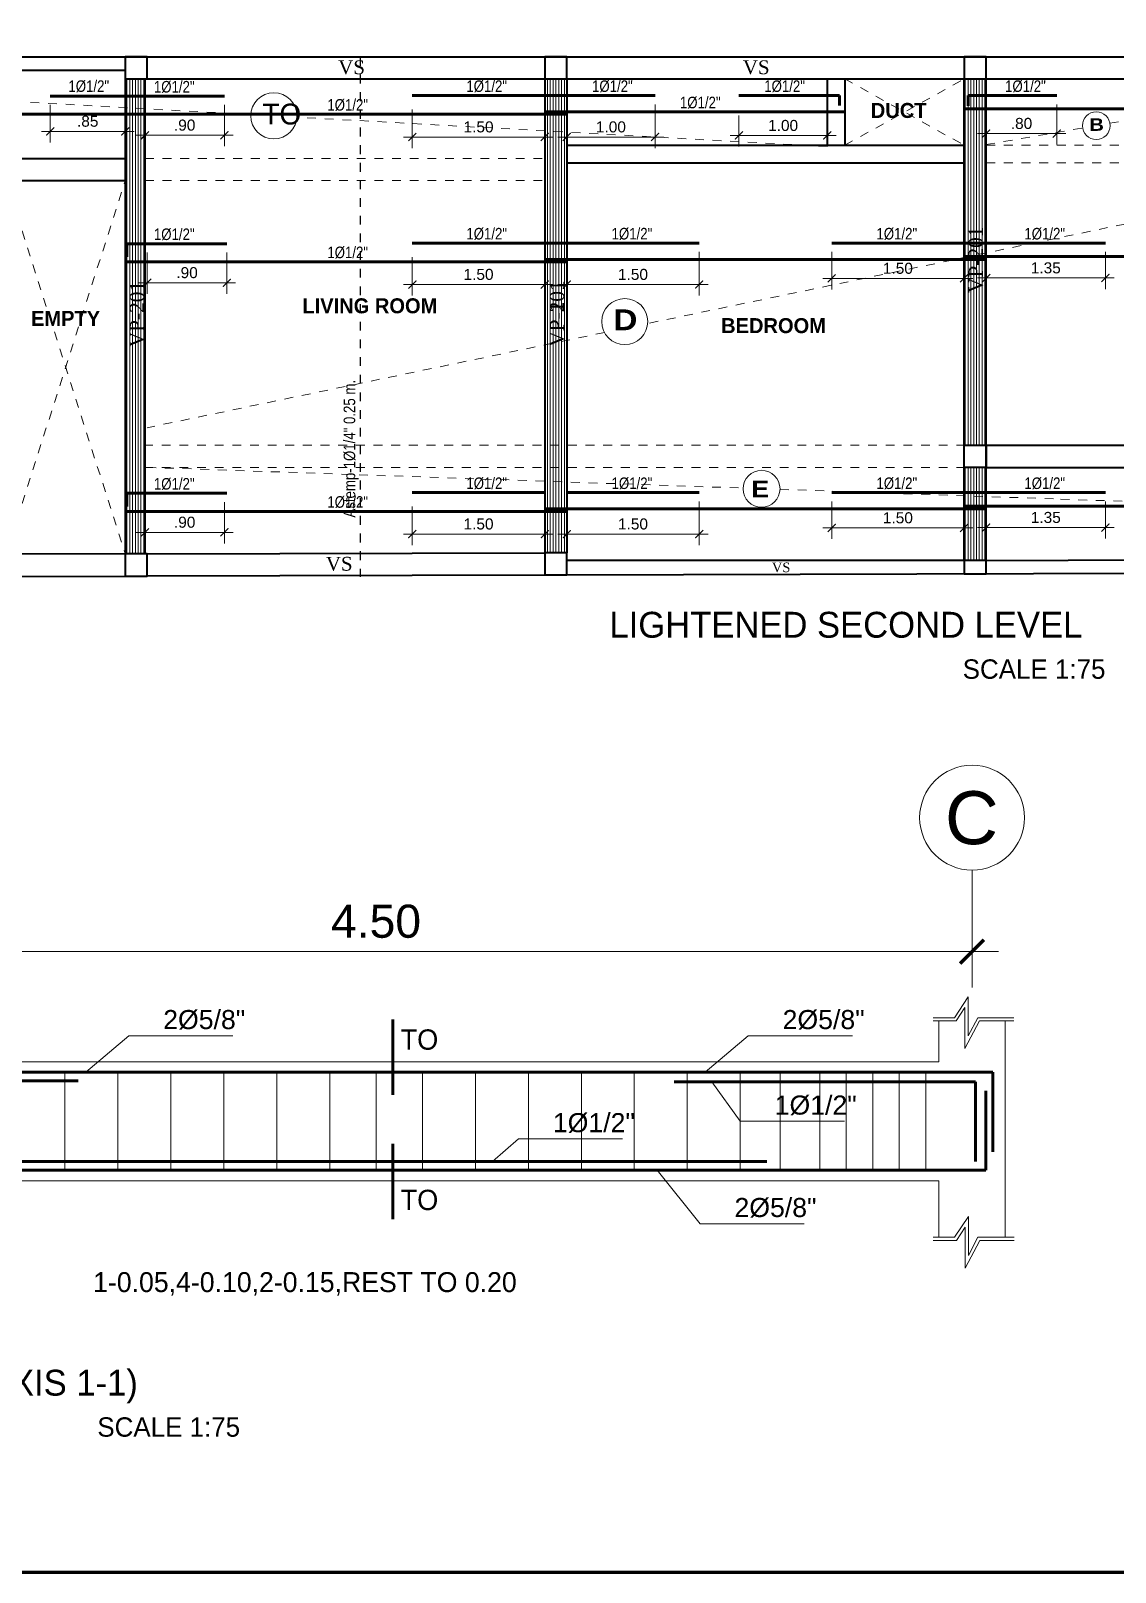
# Model space of a CAD drawing. Header units: millimetres. Extents: x 565 to 912, y 163 to 192.
# Drawn here: x 715.06 to 727.34, y 163.22 to 180.68 of the extents above; entities that cross this region are included whole.
import ezdxf

# ---------------------------------------------------------------- set-up
doc = ezdxf.new("R2010")
doc.units = ezdxf.units.MM
doc.header["$LTSCALE"] = 0.0125
doc.linetypes.add('DASHED2', pattern=[9.525, 6.35, -3.175])
for name, color, linetype, lineweight in [('ACERO', 150, 'Continuous', 60), ('COLUMNAS', 162, 'Continuous', 40), ('COTAS', 9, 'Continuous', 9), ('cotas_v', 130, 'Continuous', 20), ('lineas claras', 4, 'Continuous', 20), ('MARKO', 186, 'Continuous', 80), ('MURO ALTO', 40, 'Continuous', 70), ('proy', 254, 'Continuous', 0), ('PROYECCCIONES', 9, 'DASHED2', 9), ('PROYECCIONES', 7, 'DASHED2', 30), ('TEXTO', 6, 'Continuous', 15), ('VIGAS', 121, 'Continuous', 40)]:
    doc.layers.add(name, color=color, linetype=linetype, lineweight=lineweight)
doc.layers.add('DETALLES', color=1, linetype='Continuous')
doc.styles.add('ARIAL', font='arial.ttf')
doc.styles.add('NOMBRE-2', font='arial.ttf')
doc.styles.add('op', font='romab___.ttf')
doc.styles.add('TEXTO', font='stylu.ttf')
doc.dimstyles.new('PLANTA', dxfattribs={"dimtxt": 0.125, "dimasz": 0.09, "dimexe": 0.125, "dimexo": 0.1, "dimgap": 0.05, "dimtad": 1, "dimzin": 4, "dimdsep": 46, "dimtxsty": 'NOMBRE-2', "dimblk1": 'ARCHTICK', "dimblk2": 'ARCHTICK', "dimsah": 1, "dimcen": 0, "dimdle": 0.1, "dimclrd": 1, "dimclre": 1, "dimclrt": 256, "dimadec": 0, "dimazin": 0, "dimtfac": 1, "dimtmove": 1, "dimatfit": 3, "dimldrblk": 'ARCHTICK', "dimfxl": 0, "dimtolj": 1, "dimtzin": 0, "dimlwd": 0, "dimlwe": 0, "dimarcsym": 0})
pattern_1 = [(90, (21.27016, 2.200372), (-0.03175, 2e-18), [])]

# ---------------------------------------------------------------- blocks, each defined once
blk = doc.blocks.new('_ARCHTICK')
at = {"color": 0, "linetype": 'ByBlock', "const_width": 0.15}
blk.add_lwpolyline([(-0.5, -0.5), (0.5, 0.5)], dxfattribs=at)
blk = doc.blocks.new('*D340')
at = {"layer": 'COTAS', "color": 1, "lineweight": 0, "transparency": 16777216}
for p, q in [((716.381, 178.167), (716.381, 177.699)), ((717.281, 178.167), (717.281, 177.699)), ((716.281, 177.824), (717.381, 177.824))]:
    blk.add_line(p, q, dxfattribs=at)
at = {"layer": 'Defpoints', "color": 0, "transparency": 16777216}
for p in [(716.381, 178.267), (717.281, 178.267), (717.281, 177.824)]:
    blk.add_point(p, dxfattribs=at)
at = {"layer": 'COTAS', "color": 1, "lineweight": 0, "transparency": 16777216, "xscale": 0.09, "yscale": 0.09, "zscale": 0.09, "rotation": 180}
blk.add_blockref('_ARCHTICK', (716.381, 177.824), dxfattribs=at)
at = {"layer": 'COTAS', "color": 1, "lineweight": 0, "transparency": 16777216, "xscale": 0.09, "yscale": 0.09, "zscale": 0.09}
blk.add_blockref('_ARCHTICK', (717.281, 177.824), dxfattribs=at)
at = {"layer": 'COTAS', "transparency": 16777216, "insert": (716.831, 177.938), "char_height": 0.125, "attachment_point": 5, "style": 'NOMBRE-2'}
blk.add_mtext('\\A1;.90', dxfattribs=at)
blk = doc.blocks.new('*D341')
at = {"layer": 'COTAS', "color": 1, "lineweight": 0, "transparency": 16777216}
for p, q in [((721.131, 178.173), (721.131, 177.679)), ((722.631, 178.173), (722.631, 177.679)), ((721.031, 177.804), (722.731, 177.804))]:
    blk.add_line(p, q, dxfattribs=at)
at = {"layer": 'Defpoints', "color": 0, "transparency": 16777216}
for p in [(721.131, 178.273), (722.631, 178.273), (722.631, 177.804)]:
    blk.add_point(p, dxfattribs=at)
at = {"layer": 'COTAS', "color": 1, "lineweight": 0, "transparency": 16777216, "xscale": 0.09, "yscale": 0.09, "zscale": 0.09, "rotation": 180}
blk.add_blockref('_ARCHTICK', (721.131, 177.804), dxfattribs=at)
at = {"layer": 'COTAS', "color": 1, "lineweight": 0, "transparency": 16777216, "xscale": 0.09, "yscale": 0.09, "zscale": 0.09}
blk.add_blockref('_ARCHTICK', (722.631, 177.804), dxfattribs=at)
at = {"layer": 'COTAS', "transparency": 16777216, "insert": (721.881, 177.918), "char_height": 0.125, "attachment_point": 5, "style": 'NOMBRE-2'}
blk.add_mtext('\\A1;1.50', dxfattribs=at)
blk = doc.blocks.new('*D342')
at = {"layer": 'COTAS', "color": 1, "lineweight": 0, "transparency": 16777216}
for p, q in [((719.382, 178.115), (719.382, 177.679)), ((720.882, 178.12), (720.882, 177.679)), ((719.282, 177.804), (720.982, 177.804))]:
    blk.add_line(p, q, dxfattribs=at)
at = {"layer": 'Defpoints', "color": 0, "transparency": 16777216}
for p in [(719.382, 178.215), (720.882, 178.22), (720.882, 177.804)]:
    blk.add_point(p, dxfattribs=at)
at = {"layer": 'COTAS', "color": 1, "lineweight": 0, "transparency": 16777216, "xscale": 0.09, "yscale": 0.09, "zscale": 0.09, "rotation": 180}
blk.add_blockref('_ARCHTICK', (719.382, 177.804), dxfattribs=at)
at = {"layer": 'COTAS', "color": 1, "lineweight": 0, "transparency": 16777216, "xscale": 0.09, "yscale": 0.09, "zscale": 0.09}
blk.add_blockref('_ARCHTICK', (720.882, 177.804), dxfattribs=at)
at = {"layer": 'COTAS', "transparency": 16777216, "insert": (720.132, 177.918), "char_height": 0.125, "attachment_point": 5, "style": 'NOMBRE-2'}
blk.add_mtext('\\A1;1.50', dxfattribs=at)
blk = doc.blocks.new('*D343')
at = {"layer": 'COTAS', "color": 1, "lineweight": 0, "transparency": 16777216}
for p, q in [((724.131, 178.173), (724.131, 177.749)), ((725.631, 178.173), (725.631, 177.749)), ((724.031, 177.874), (725.731, 177.874))]:
    blk.add_line(p, q, dxfattribs=at)
at = {"layer": 'Defpoints', "color": 0, "transparency": 16777216}
for p in [(724.131, 178.273), (725.631, 178.273), (725.631, 177.874)]:
    blk.add_point(p, dxfattribs=at)
at = {"layer": 'COTAS', "color": 1, "lineweight": 0, "transparency": 16777216, "xscale": 0.09, "yscale": 0.09, "zscale": 0.09, "rotation": 180}
blk.add_blockref('_ARCHTICK', (724.131, 177.874), dxfattribs=at)
at = {"layer": 'COTAS', "color": 1, "lineweight": 0, "transparency": 16777216, "xscale": 0.09, "yscale": 0.09, "zscale": 0.09}
blk.add_blockref('_ARCHTICK', (725.631, 177.874), dxfattribs=at)
at = {"layer": 'COTAS', "transparency": 16777216, "insert": (724.881, 177.987), "char_height": 0.125, "attachment_point": 5, "style": 'NOMBRE-2'}
blk.add_mtext('\\A1;1.50', dxfattribs=at)
blk = doc.blocks.new('*D344')
at = {"layer": 'COTAS', "color": 1, "lineweight": 0, "transparency": 16777216}
for p, q in [((725.881, 178.173), (725.881, 177.753)), ((727.231, 178.173), (727.231, 177.753)), ((725.781, 177.878), (727.331, 177.878))]:
    blk.add_line(p, q, dxfattribs=at)
at = {"layer": 'Defpoints', "color": 0, "transparency": 16777216}
for p in [(725.881, 178.273), (727.231, 178.273), (727.231, 177.878)]:
    blk.add_point(p, dxfattribs=at)
at = {"layer": 'COTAS', "color": 1, "lineweight": 0, "transparency": 16777216, "xscale": 0.09, "yscale": 0.09, "zscale": 0.09, "rotation": 180}
blk.add_blockref('_ARCHTICK', (725.881, 177.878), dxfattribs=at)
at = {"layer": 'COTAS', "color": 1, "lineweight": 0, "transparency": 16777216, "xscale": 0.09, "yscale": 0.09, "zscale": 0.09}
blk.add_blockref('_ARCHTICK', (727.231, 177.878), dxfattribs=at)
at = {"layer": 'COTAS', "transparency": 16777216, "insert": (726.556, 177.992), "char_height": 0.125, "attachment_point": 5, "style": 'NOMBRE-2'}
blk.add_mtext('\\A1;1.35', dxfattribs=at)
blk = doc.blocks.new('*D258')
at = {"layer": 'COTAS', "color": 1, "lineweight": 0, "transparency": 16777216}
for p, q in [((716.354, 175.34), (716.354, 174.872)), ((717.254, 175.34), (717.254, 174.872)), ((716.254, 174.997), (717.354, 174.997))]:
    blk.add_line(p, q, dxfattribs=at)
at = {"layer": 'Defpoints', "color": 0, "transparency": 16777216}
for p in [(716.354, 175.44), (717.254, 175.44), (717.254, 174.997)]:
    blk.add_point(p, dxfattribs=at)
at = {"layer": 'COTAS', "color": 1, "lineweight": 0, "transparency": 16777216, "xscale": 0.09, "yscale": 0.09, "zscale": 0.09, "rotation": 180}
blk.add_blockref('_ARCHTICK', (716.354, 174.997), dxfattribs=at)
at = {"layer": 'COTAS', "color": 1, "lineweight": 0, "transparency": 16777216, "xscale": 0.09, "yscale": 0.09, "zscale": 0.09}
blk.add_blockref('_ARCHTICK', (717.254, 174.997), dxfattribs=at)
at = {"layer": 'COTAS', "transparency": 16777216, "insert": (716.804, 175.111), "char_height": 0.125, "attachment_point": 5, "style": 'NOMBRE-2'}
blk.add_mtext('\\A1;.90', dxfattribs=at)
blk = doc.blocks.new('*D259')
at = {"layer": 'COTAS', "color": 1, "lineweight": 0, "transparency": 16777216}
for p, q in [((720.882, 175.293), (720.882, 174.852)), ((719.382, 175.288), (719.382, 174.852)), ((719.282, 174.977), (720.982, 174.977))]:
    blk.add_line(p, q, dxfattribs=at)
at = {"layer": 'Defpoints', "color": 0, "transparency": 16777216}
for p in [(719.382, 175.388), (720.882, 175.393), (720.882, 174.977)]:
    blk.add_point(p, dxfattribs=at)
at = {"layer": 'COTAS', "color": 1, "lineweight": 0, "transparency": 16777216, "xscale": 0.09, "yscale": 0.09, "zscale": 0.09, "rotation": 180}
blk.add_blockref('_ARCHTICK', (719.382, 174.977), dxfattribs=at)
at = {"layer": 'COTAS', "color": 1, "lineweight": 0, "transparency": 16777216, "xscale": 0.09, "yscale": 0.09, "zscale": 0.09}
blk.add_blockref('_ARCHTICK', (720.882, 174.977), dxfattribs=at)
at = {"layer": 'COTAS', "transparency": 16777216, "insert": (720.132, 175.091), "char_height": 0.125, "attachment_point": 5, "style": 'NOMBRE-2'}
blk.add_mtext('\\A1;1.50', dxfattribs=at)
blk = doc.blocks.new('*D260')
at = {"layer": 'COTAS', "color": 1, "lineweight": 0, "transparency": 16777216}
for p, q in [((721.131, 175.346), (721.131, 174.852)), ((722.631, 175.346), (722.631, 174.852)), ((721.031, 174.977), (722.731, 174.977))]:
    blk.add_line(p, q, dxfattribs=at)
at = {"layer": 'Defpoints', "color": 0, "transparency": 16777216}
for p in [(721.131, 175.446), (722.631, 175.446), (722.631, 174.977)]:
    blk.add_point(p, dxfattribs=at)
at = {"layer": 'COTAS', "color": 1, "lineweight": 0, "transparency": 16777216, "xscale": 0.09, "yscale": 0.09, "zscale": 0.09, "rotation": 180}
blk.add_blockref('_ARCHTICK', (721.131, 174.977), dxfattribs=at)
at = {"layer": 'COTAS', "color": 1, "lineweight": 0, "transparency": 16777216, "xscale": 0.09, "yscale": 0.09, "zscale": 0.09}
blk.add_blockref('_ARCHTICK', (722.631, 174.977), dxfattribs=at)
at = {"layer": 'COTAS', "transparency": 16777216, "insert": (721.881, 175.091), "char_height": 0.125, "attachment_point": 5, "style": 'NOMBRE-2'}
blk.add_mtext('\\A1;1.50', dxfattribs=at)
blk = doc.blocks.new('*D261')
at = {"layer": 'COTAS', "color": 1, "lineweight": 0, "transparency": 16777216}
for p, q in [((724.131, 175.346), (724.131, 174.922)), ((725.631, 175.346), (725.631, 174.922)), ((724.031, 175.047), (725.731, 175.047))]:
    blk.add_line(p, q, dxfattribs=at)
at = {"layer": 'Defpoints', "color": 0, "transparency": 16777216}
for p in [(724.131, 175.446), (725.631, 175.446), (725.631, 175.047)]:
    blk.add_point(p, dxfattribs=at)
at = {"layer": 'COTAS', "color": 1, "lineweight": 0, "transparency": 16777216, "xscale": 0.09, "yscale": 0.09, "zscale": 0.09, "rotation": 180}
blk.add_blockref('_ARCHTICK', (724.131, 175.047), dxfattribs=at)
at = {"layer": 'COTAS', "color": 1, "lineweight": 0, "transparency": 16777216, "xscale": 0.09, "yscale": 0.09, "zscale": 0.09}
blk.add_blockref('_ARCHTICK', (725.631, 175.047), dxfattribs=at)
at = {"layer": 'COTAS', "transparency": 16777216, "insert": (724.881, 175.161), "char_height": 0.125, "attachment_point": 5, "style": 'NOMBRE-2'}
blk.add_mtext('\\A1;1.50', dxfattribs=at)
blk = doc.blocks.new('*D262')
at = {"layer": 'COTAS', "color": 1, "lineweight": 0, "transparency": 16777216}
for p, q in [((725.881, 175.346), (725.881, 174.926)), ((727.231, 175.346), (727.231, 174.926)), ((725.781, 175.051), (727.331, 175.051))]:
    blk.add_line(p, q, dxfattribs=at)
at = {"layer": 'Defpoints', "color": 0, "transparency": 16777216}
for p in [(725.881, 175.446), (727.231, 175.446), (727.231, 175.051)]:
    blk.add_point(p, dxfattribs=at)
at = {"layer": 'COTAS', "color": 1, "lineweight": 0, "transparency": 16777216, "xscale": 0.09, "yscale": 0.09, "zscale": 0.09, "rotation": 180}
blk.add_blockref('_ARCHTICK', (725.881, 175.051), dxfattribs=at)
at = {"layer": 'COTAS', "color": 1, "lineweight": 0, "transparency": 16777216, "xscale": 0.09, "yscale": 0.09, "zscale": 0.09}
blk.add_blockref('_ARCHTICK', (727.231, 175.051), dxfattribs=at)
at = {"layer": 'COTAS', "transparency": 16777216, "insert": (726.556, 175.165), "char_height": 0.125, "attachment_point": 5, "style": 'NOMBRE-2'}
blk.add_mtext('\\A1;1.35', dxfattribs=at)
blk = doc.blocks.new('*D273')
at = {"layer": 'COTAS', "color": 1, "lineweight": 0, "transparency": 16777216}
for p, q in [((721.131, 179.844), (721.131, 179.35)), ((722.131, 179.844), (722.131, 179.35)), ((721.031, 179.475), (722.231, 179.475))]:
    blk.add_line(p, q, dxfattribs=at)
at = {"layer": 'Defpoints', "color": 0, "transparency": 16777216}
for p in [(721.131, 179.944), (722.131, 179.944), (722.131, 179.475)]:
    blk.add_point(p, dxfattribs=at)
at = {"layer": 'COTAS', "color": 1, "lineweight": 0, "transparency": 16777216, "xscale": 0.09, "yscale": 0.09, "zscale": 0.09, "rotation": 180}
blk.add_blockref('_ARCHTICK', (721.131, 179.475), dxfattribs=at)
at = {"layer": 'COTAS', "color": 1, "lineweight": 0, "transparency": 16777216, "xscale": 0.09, "yscale": 0.09, "zscale": 0.09}
blk.add_blockref('_ARCHTICK', (722.131, 179.475), dxfattribs=at)
at = {"layer": 'COTAS', "transparency": 16777216, "insert": (721.631, 179.589), "char_height": 0.125, "attachment_point": 5, "style": 'NOMBRE-2'}
blk.add_mtext('\\A1;1.00', dxfattribs=at)
blk = doc.blocks.new('*D274')
at = {"layer": 'COTAS', "color": 1, "lineweight": 0, "transparency": 16777216}
for p, q in [((719.382, 179.786), (719.382, 179.35)), ((720.882, 179.791), (720.882, 179.35)), ((719.282, 179.475), (720.982, 179.475))]:
    blk.add_line(p, q, dxfattribs=at)
at = {"layer": 'Defpoints', "color": 0, "transparency": 16777216}
for p in [(719.382, 179.886), (720.882, 179.891), (720.882, 179.475)]:
    blk.add_point(p, dxfattribs=at)
at = {"layer": 'COTAS', "color": 1, "lineweight": 0, "transparency": 16777216, "xscale": 0.09, "yscale": 0.09, "zscale": 0.09, "rotation": 180}
blk.add_blockref('_ARCHTICK', (719.382, 179.475), dxfattribs=at)
at = {"layer": 'COTAS', "color": 1, "lineweight": 0, "transparency": 16777216, "xscale": 0.09, "yscale": 0.09, "zscale": 0.09}
blk.add_blockref('_ARCHTICK', (720.882, 179.475), dxfattribs=at)
at = {"layer": 'COTAS', "transparency": 16777216, "insert": (720.132, 179.589), "char_height": 0.125, "attachment_point": 5, "style": 'NOMBRE-2'}
blk.add_mtext('\\A1;1.50', dxfattribs=at)
blk = doc.blocks.new('*D275')
at = {"layer": 'COTAS', "color": 1, "lineweight": 0, "transparency": 16777216}
for p, q in [((716.354, 179.838), (716.354, 179.37)), ((717.254, 179.838), (717.254, 179.37)), ((716.254, 179.495), (717.354, 179.495))]:
    blk.add_line(p, q, dxfattribs=at)
at = {"layer": 'Defpoints', "color": 0, "transparency": 16777216}
for p in [(716.354, 179.938), (717.254, 179.938), (717.254, 179.495)]:
    blk.add_point(p, dxfattribs=at)
at = {"layer": 'COTAS', "color": 1, "lineweight": 0, "transparency": 16777216, "xscale": 0.09, "yscale": 0.09, "zscale": 0.09, "rotation": 180}
blk.add_blockref('_ARCHTICK', (716.354, 179.495), dxfattribs=at)
at = {"layer": 'COTAS', "color": 1, "lineweight": 0, "transparency": 16777216, "xscale": 0.09, "yscale": 0.09, "zscale": 0.09}
blk.add_blockref('_ARCHTICK', (717.254, 179.495), dxfattribs=at)
at = {"layer": 'COTAS', "transparency": 16777216, "insert": (716.804, 179.609), "char_height": 0.125, "attachment_point": 5, "style": 'NOMBRE-2'}
blk.add_mtext('\\A1;.90', dxfattribs=at)
blk = doc.blocks.new('*D276')
at = {"layer": 'COTAS', "color": 1, "lineweight": 0, "transparency": 16777216}
for p, q in [((725.881, 179.844), (725.881, 179.389)), ((726.681, 179.844), (726.681, 179.389)), ((725.781, 179.514), (726.781, 179.514))]:
    blk.add_line(p, q, dxfattribs=at)
at = {"layer": 'Defpoints', "color": 0, "transparency": 16777216}
for p in [(725.881, 179.944), (726.681, 179.944), (726.681, 179.514)]:
    blk.add_point(p, dxfattribs=at)
at = {"layer": 'COTAS', "color": 1, "lineweight": 0, "transparency": 16777216, "xscale": 0.09, "yscale": 0.09, "zscale": 0.09, "rotation": 180}
blk.add_blockref('_ARCHTICK', (725.881, 179.514), dxfattribs=at)
at = {"layer": 'COTAS', "color": 1, "lineweight": 0, "transparency": 16777216, "xscale": 0.09, "yscale": 0.09, "zscale": 0.09}
blk.add_blockref('_ARCHTICK', (726.681, 179.514), dxfattribs=at)
at = {"layer": 'COTAS', "transparency": 16777216, "insert": (726.281, 179.628), "char_height": 0.125, "attachment_point": 5, "style": 'NOMBRE-2'}
blk.add_mtext('\\A1;.80', dxfattribs=at)
blk = doc.blocks.new('*D277')
at = {"layer": 'COTAS', "color": 1, "lineweight": 0, "transparency": 16777216}
for p, q in [((723.081, 179.72), (723.081, 179.367)), ((724.081, 179.72), (724.081, 179.367)), ((722.981, 179.492), (724.181, 179.492))]:
    blk.add_line(p, q, dxfattribs=at)
at = {"layer": 'Defpoints', "color": 0, "transparency": 16777216}
for p in [(723.081, 179.82), (724.081, 179.82), (724.081, 179.492)]:
    blk.add_point(p, dxfattribs=at)
at = {"layer": 'COTAS', "color": 1, "lineweight": 0, "transparency": 16777216, "xscale": 0.09, "yscale": 0.09, "zscale": 0.09, "rotation": 180}
blk.add_blockref('_ARCHTICK', (723.081, 179.492), dxfattribs=at)
at = {"layer": 'COTAS', "color": 1, "lineweight": 0, "transparency": 16777216, "xscale": 0.09, "yscale": 0.09, "zscale": 0.09}
blk.add_blockref('_ARCHTICK', (724.081, 179.492), dxfattribs=at)
at = {"layer": 'COTAS', "transparency": 16777216, "insert": (723.581, 179.605), "char_height": 0.125, "attachment_point": 5, "style": 'NOMBRE-2'}
blk.add_mtext('\\A1;1.00', dxfattribs=at)
blk = doc.blocks.new('*D281')
at = {"layer": 'COTAS', "color": 1, "lineweight": 0, "transparency": 16777216}
for p, q in [((715.281, 179.838), (715.281, 179.414)), ((716.131, 179.838), (716.131, 179.414)), ((715.181, 179.539), (716.231, 179.539))]:
    blk.add_line(p, q, dxfattribs=at)
at = {"layer": 'Defpoints', "color": 0, "transparency": 16777216}
for p in [(715.281, 179.938), (716.131, 179.938), (716.131, 179.539)]:
    blk.add_point(p, dxfattribs=at)
at = {"layer": 'COTAS', "color": 1, "lineweight": 0, "transparency": 16777216, "xscale": 0.09, "yscale": 0.09, "zscale": 0.09, "rotation": 180}
blk.add_blockref('_ARCHTICK', (715.281, 179.539), dxfattribs=at)
at = {"layer": 'COTAS', "color": 1, "lineweight": 0, "transparency": 16777216, "xscale": 0.09, "yscale": 0.09, "zscale": 0.09}
blk.add_blockref('_ARCHTICK', (716.131, 179.539), dxfattribs=at)
at = {"layer": 'COTAS', "transparency": 16777216, "insert": (715.706, 179.653), "char_height": 0.125, "attachment_point": 5, "style": 'NOMBRE-2'}
blk.add_mtext('\\A1;.85', dxfattribs=at)

msp = doc.modelspace()

# ---------------------------------------------------------------- hatches: boundary and pattern name
at = {"layer": 'proy'}
h = msp.add_hatch(dxfattribs=at)
h.set_pattern_fill('LINE', color=256, scale=0.01, angle=90, style=0)
h.set_pattern_definition(pattern_1)
h.paths.add_polyline_path([(709.08115, 180.2324), (708.83115, 180.2324), (708.83115, 179.2324), (709.08115, 179.2324)])
h.paths.add_polyline_path([(709.08115, 178.9824), (708.83115, 178.9824), (708.83115, 174.7324), (709.08115, 174.7324)])
h.paths.add_polyline_path([(713.63115, 180.2324), (713.38115, 180.2324), (713.38115, 179.2324), (713.63115, 179.2324)])
h.paths.add_polyline_path([(713.63115, 178.9824), (713.38115, 178.9824), (713.38115, 174.74476), (713.63115, 174.74476), (713.64381, 174.7448)])
h.paths.add_polyline_path([(716.3536, 180.1324), (716.13115, 180.1324), (716.13115, 174.75223), (716.3536, 174.75223)])
h = msp.add_hatch(dxfattribs=at)
h.set_pattern_fill('LINE', color=256, scale=0.01, angle=90, style=0)
h.set_pattern_definition(pattern_1)
h.paths.add_polyline_path([(721.13115, 180.1324), (720.88115, 180.1324), (720.88115, 174.76514), (721.13115, 174.76514)])
h.paths.add_polyline_path([(725.88142, 180.1324), (725.88115, 180.1324), (725.63142, 180.1324), (725.63142, 175.98256), (725.88142, 175.98256)])
h.paths.add_polyline_path([(725.88142, 175.7324), (725.88115, 175.7324), (725.88115, 175.73256), (725.63142, 175.73256), (725.63142, 174.67805), (725.88142, 174.67873)])

# ---------------------------------------------------------------- linework, layer by layer
at = {"layer": 'ACERO'}
for p, q in [((716.13115, 179.93774), (715.28115, 179.93774)), ((716.3536, 179.93774), (716.13115, 179.93774)), ((716.3536, 179.93774), (717.2536, 179.93774)), ((720.88169, 179.94434), (719.38169, 179.94434)), ((720.88169, 179.94434), (721.13115, 179.94434)), ((721.13115, 179.94434), (722.13115, 179.94434)), ((723.08115, 179.94434), (724.08115, 179.94434)), ((724.08115, 179.94434), (724.22053, 179.94434)), ((724.22053, 179.94434), (724.22053, 179.83187)), ((725.67566, 179.94434), (725.88115, 179.94434)), ((725.67566, 179.94434), (725.67566, 179.82789)), ((725.88115, 179.94434), (726.68115, 179.94434)), ((708.26661, 179.7324), (721.13115, 179.7324)), ((720.88222, 179.75948), (724.28115, 179.75948)), ((725.63115, 179.7925), (730.83179, 179.7925)), ((716.15066, 178.26675), (716.15066, 178.11675)), ((716.38115, 178.26675), (716.15066, 178.26675)), ((716.38115, 178.26675), (717.28115, 178.26675)), ((720.88169, 178.27335), (719.38169, 178.27335)), ((720.88169, 178.27335), (721.13115, 178.27335)), ((721.13115, 178.27335), (722.63115, 178.27335)), ((725.63115, 178.27335), (724.13115, 178.27335)), ((725.63115, 178.27335), (725.88115, 178.27335)), ((725.88115, 178.27335), (727.23115, 178.27335)), ((720.88222, 178.08849), (725.88115, 178.08849)), ((725.63115, 178.12151), (730.83179, 178.12151)), ((716.13115, 178.0614), (721.13115, 178.0614)), ((716.38115, 175.43986), (716.15066, 175.43986)), ((716.15066, 175.43986), (716.15066, 175.28986)), ((716.38115, 175.43986), (717.28115, 175.43986)), ((720.88169, 175.44646), (719.38169, 175.44646)), ((721.13115, 175.44646), (722.63115, 175.44646)), ((725.63115, 175.44646), (724.13115, 175.44646)), ((725.63115, 175.44646), (725.88115, 175.44646)), ((725.63115, 175.29436), (732.92232, 175.29436)), ((725.88115, 175.44646), (727.23115, 175.44646)), ((716.13115, 175.23451), (721.13115, 175.23451)), ((720.88222, 175.2616), (725.88115, 175.2616)), ((719.1623, 169.47931), (719.1623, 168.62437)), ((712.59618, 168.88052), (725.34618, 168.88052)), ((725.34618, 168.88052), (725.95603, 168.88052)), ((725.95603, 168.88052), (725.95603, 167.98052)), ((708.64832, 168.78494), (715.59618, 168.78494)), ((725.7582, 168.77084), (722.34618, 168.77084)), ((725.7582, 168.77084), (725.7582, 167.87084)), ((725.87576, 167.77052), (725.87576, 168.67052)), ((719.1623, 168.07104), (719.1623, 167.2161)), ((708.74771, 167.86993), (723.39618, 167.86993)), ((712.59618, 167.77052), (725.34618, 167.77052)), ((725.34618, 167.77052), (725.87576, 167.77052))]:
    msp.add_line(p, q, dxfattribs=at)
at = {"layer": 'COLUMNAS'}
for points in [[(716.13115, 180.1324), (716.38115, 180.1324), (716.38115, 180.3824), (716.13115, 180.3824)], [(720.88115, 180.1324), (721.13115, 180.1324), (721.13115, 180.3824), (720.88115, 180.3824)], [(725.63115, 180.1324), (725.88115, 180.1324), (725.88115, 180.3824), (725.63115, 180.3824)], [(725.63115, 175.98256), (725.88115, 175.98256), (725.88115, 175.73256), (725.63115, 175.73256)], [(716.13115, 174.50223), (716.38115, 174.50223), (716.38115, 174.75223), (716.13115, 174.75223)], [(720.88115, 174.51514), (721.13115, 174.51514), (721.13115, 174.76514), (720.88115, 174.76514)], [(725.63115, 174.52872), (725.88115, 174.52872), (725.88142, 174.67873), (725.63142, 174.67805)]]:
    msp.add_lwpolyline(points, close=True, dxfattribs=at)
at = {"layer": 'COTAS', "color": 1, "lineweight": 0}
for p, q in [((725.72118, 170.54795), (725.72118, 170.62295)), ((711.92118, 170.24795), (726.02118, 170.24795))]:
    msp.add_line(p, q, dxfattribs=at)
at = {"layer": 'cotas_v'}
for centre, radius in [((717.8141, 179.71443), 0.2609), ((727.12726, 179.60346), 0.15654), ((721.78769, 177.38395), 0.2609), ((723.33748, 175.49086), 0.20872)]:
    msp.add_circle(centre, radius, dxfattribs=at)
at = {"layer": 'MARKO'}
msp.add_lwpolyline([(706.47097, 191.71852), (706.47097, 163.21852), (770.06423, 163.21852), (770.06423, 191.71852)], close=True, dxfattribs=at)
at = {"layer": 'MURO ALTO'}
for p, q in [((725.63115, 175.73256), (725.63115, 175.7324)), ((725.88115, 175.73256), (725.88115, 175.7324))]:
    msp.add_line(p, q, dxfattribs=at)
at = {"layer": 'proy'}
for p, q in [((725.52018, 169.49935), (725.67552, 169.73504)), ((725.67552, 169.73504), (725.67552, 169.29392)), ((725.53957, 169.46335), (725.63952, 169.615)), ((725.63952, 169.615), (725.63952, 169.1492)), ((725.27856, 169.49935), (725.52018, 169.49935)), ((725.27856, 169.46335), (725.53957, 169.46335)), ((725.34618, 169.00052), (725.34618, 169.46335)), ((725.63952, 169.1492), (725.80612, 169.46335)), ((725.67552, 169.29392), (725.78446, 169.49935)), ((725.78446, 169.49935), (726.19485, 169.49935)), ((725.80612, 169.46335), (726.19485, 169.46335)), ((726.09618, 169.00052), (726.09618, 169.46335)), ((716.17147, 169.29403), (715.68496, 168.88052)), ((717.35108, 169.29403), (716.17147, 169.29403)), ((723.18613, 169.29403), (722.69962, 168.88052)), ((724.36574, 169.29403), (723.18613, 169.29403)), ((712.59618, 169.00052), (725.34618, 169.00052)), ((715.44618, 168.88052), (715.44618, 167.77052)), ((716.04618, 168.88052), (716.04618, 167.77052)), ((716.64618, 168.88052), (716.64618, 167.77052)), ((717.24618, 168.88052), (717.24618, 167.77052)), ((717.84618, 168.88052), (717.84618, 167.77052)), ((718.44618, 168.88052), (718.44618, 167.77052)), ((718.97118, 168.88052), (718.97118, 167.77052)), ((719.49618, 168.88052), (719.49618, 167.77052)), ((720.09618, 168.88052), (720.09618, 167.77052)), ((720.69618, 168.88052), (720.69618, 167.77052)), ((721.29618, 168.88052), (721.29618, 167.77052)), ((721.89618, 168.88052), (721.89618, 167.77052)), ((722.49618, 168.88052), (722.49618, 167.77052)), ((723.09618, 168.88052), (723.09618, 167.77052)), ((723.54618, 168.88052), (723.54618, 167.77052)), ((723.99618, 168.88052), (723.99618, 167.77052)), ((724.29618, 168.88052), (724.29618, 167.77052)), ((724.59618, 168.88052), (724.59618, 167.77052)), ((724.89618, 168.88052), (724.89618, 167.77052)), ((725.19618, 168.88052), (725.19618, 167.77052)), ((726.09618, 169.00052), (726.09618, 167.01183)), ((723.09618, 168.32552), (722.7736, 168.77084)), ((724.2758, 168.32552), (723.09618, 168.32552)), ((720.58423, 168.12634), (720.2908, 167.86993)), ((721.76384, 168.12634), (720.58423, 168.12634)), ((712.59618, 167.65052), (725.34618, 167.65052)), ((722.64076, 167.16516), (722.15426, 167.77052)), ((725.34618, 167.65052), (725.34618, 167.01183)), ((723.82038, 167.16516), (722.64076, 167.16516)), ((725.52383, 167.01183), (725.67918, 167.24752)), ((725.54322, 166.97583), (725.64318, 167.12748)), ((725.64318, 167.12748), (725.64318, 166.66168)), ((725.67918, 167.24752), (725.67918, 166.8064)), ((725.28222, 167.01183), (725.52383, 167.01183)), ((725.28222, 166.97583), (725.54322, 166.97583)), ((725.64318, 166.66168), (725.80977, 166.97583)), ((725.67918, 166.8064), (725.78812, 167.01183)), ((725.78812, 167.01183), (726.1985, 167.01183)), ((725.80977, 166.97583), (726.1985, 166.97583))]:
    msp.add_line(p, q, dxfattribs=at)
at = {"layer": 'PROYECCCIONES'}
for p, q in [((717.5536, 179.72889), (708.48115, 180.2324)), ((727.28153, 179.63001), (730.78079, 180.2324)), ((724.28115, 179.3824), (725.63115, 180.1324)), ((724.28115, 180.1324), (725.63115, 179.3824)), ((724.08115, 179.36662), (718.07461, 179.69997)), ((725.88142, 179.38899), (726.97298, 179.5769)), ((725.88142, 179.3824), (730.98079, 179.3824)), ((716.3536, 179.2324), (720.88115, 179.2324)), ((730.78079, 179.1824), (722.04775, 177.36307)), ((725.88142, 179.1824), (730.98079, 179.1824)), ((714.78115, 178.9824), (716.13115, 174.75223)), ((714.78115, 174.75223), (716.13115, 178.9824)), ((716.3536, 178.9824), (720.88115, 178.9824)), ((721.5576, 177.26096), (716.38115, 176.18256)), ((725.64391, 175.98256), (716.3536, 175.98256)), ((725.64391, 175.73256), (716.3536, 175.73256)), ((716.38115, 175.73256), (723.12888, 175.4981)), ((723.54607, 175.48361), (726.72276, 175.37323)), ((726.72276, 175.37323), (745.18115, 174.73187))]:
    msp.add_line(p, q, dxfattribs=at)
at = {"layer": 'PROYECCIONES'}
msp.add_line((718.7923, 180.3824), (718.7923, 174.49131), dxfattribs=at)
at = {"layer": 'TEXTO'}
msp.add_line((725.72118, 169.83971), (725.72118, 171.17111), dxfattribs=at)
msp.add_circle((725.72118, 171.76487), 0.59376, dxfattribs=at)
at = {"layer": 'VIGAS'}
for p, q in [((708.83115, 180.3824), (729.88115, 180.3824)), ((713.63115, 180.2324), (716.13115, 180.2324)), ((716.13115, 180.1324), (716.13115, 174.75223)), ((716.3536, 180.1324), (716.3536, 174.75223)), ((716.38115, 180.1324), (720.88115, 180.1324)), ((720.88115, 180.1324), (720.88115, 174.76514)), ((721.13115, 180.1324), (725.63115, 180.1324)), ((721.13115, 180.1324), (721.13115, 174.76514)), ((724.08115, 180.1324), (724.08115, 179.3824)), ((724.28115, 180.1324), (724.28115, 179.3824)), ((725.63142, 174.67805), (725.63142, 180.1324)), ((725.88115, 180.1324), (729.88115, 180.1324)), ((725.88142, 174.67759), (725.88142, 180.13194)), ((721.13115, 179.3824), (725.63115, 179.3824)), ((713.63115, 179.2324), (716.13115, 179.2324)), ((721.13115, 179.1824), (725.63115, 179.1824)), ((713.63115, 178.9824), (716.13115, 178.9824)), ((725.88115, 175.98256), (729.88115, 175.98256)), ((725.88115, 175.7324), (729.88115, 175.73256)), ((716.13115, 174.75223), (713.63115, 174.74476)), ((716.38115, 174.75223), (720.88308, 174.76514)), ((725.63142, 174.67805), (721.13115, 174.67805)), ((725.88142, 174.67873), (729.88153, 174.68959)), ((713.63115, 174.49544), (716.13115, 174.50223)), ((716.38115, 174.50291), (720.88115, 174.51514)), ((721.13115, 174.51582), (744.43115, 174.57981))]:
    msp.add_line(p, q, dxfattribs=at)

# ---------------------------------------------------------------- block references
at = {"layer": 'COTAS', "color": 1, "lineweight": 0, "xscale": 0.27, "yscale": 0.27, "zscale": 0.27}
msp.add_blockref('_ARCHTICK', (725.72118, 170.24795), dxfattribs=at)

# ---------------------------------------------------------------- texts
at = {"layer": 'COLUMNAS', "attachment_point": 1, "style": 'NOMBRE-2'}
for s, insert, char_height in [('{\\fVineta BT|b0|i0|c0|p82;LIGHTENED SECOND LEVEL}', (721.6143, 174.09661), 0.2929546), ('{\\fVineta BT|b0|i0|c0|p82;SCALE 1:75}', (725.6147, 173.55801), 0.219716), ('{\\fVineta BT|b0|i0|c0|p82;MAIN BEAM DETAIL 101-201 (AXIS 1-1)}', (709.11113, 165.51129), 0.2929546), ('{\\fVineta BT|b0|i0|c0|p82;SCALE 1:75}', (715.81483, 164.97269), 0.219716)]:
    msp.add_mtext(s, dxfattribs=dict(at, insert=insert, char_height=char_height))
at = {"layer": 'COTAS', "insert": (718.97118, 170.58941), "char_height": 0.375, "attachment_point": 5, "style": 'NOMBRE-2'}
msp.add_mtext('\\A1;4.50', dxfattribs=at)
at = {"layer": 'cotas_v', "style": 'TEXTO'}
msp.add_text('1-0.05,4-0.10,2-0.15,REST TO 0.20', height=0.225654, dxfattribs=at).set_placement((715.76729, 166.39127))
at = {"layer": 'cotas_v', "style": 'NOMBRE-2'}
for s, insert, char_height, attachment_point in [('{\\fArial Narrow|b0|i0|c0|p34;1%%c1/2"}', (715.71824, 180.04899), 0.13068, 5), ('{\\fArial Narrow|b0|i0|c0|p34;1%%c1/2"}', (716.6858, 180.04187), 0.13068, 5), ('{\\fArial Narrow|b0|i0|c0|p34;1%%c1/2"}', (720.2244, 180.04847), 0.13068, 5), ('{\\fArial Narrow|b0|i0|c0|p34;1%%c1/2"}', (721.64791, 180.04847), 0.13068, 5), ('{\\fArial Narrow|b0|i0|c0|p34;1%%c1/2"}', (723.59791, 180.04847), 0.13068, 5), ('{\\fArial Narrow|b0|i0|c0|p34;1%%c1/2"}', (726.3256, 180.04847), 0.13068, 5), ('{\\fTOrial Black|b0|i0|c0|p34;TO}', (717.68479, 179.85311), 0.2363167, 1), ('{\\fArial Narrow|b0|i0|c0|p34;1%%c1/2"}', (718.65018, 179.83653), 0.13068, 5), ('{\\fArial Narrow|b0|i0|c0|p34;1%%c1/2"}', (722.64253, 179.86328), 0.13068, 5), ('{\\fArial Black|b0|i0|c0|p34;B}', (727.04966, 179.68666), 0.14179, 1), ('{\\fArial Narrow|b0|i0|c0|p34;1%%c1/2"}', (716.6858, 178.37088), 0.13068, 5), ('{\\fArial Narrow|b0|i0|c0|p34;1%%c1/2"}', (720.2244, 178.37748), 0.13068, 5), ('{\\fArial Narrow|b0|i0|c0|p34;1%%c1/2"}', (721.86882, 178.37748), 0.13068, 5), ('{\\fArial Narrow|b0|i0|c0|p34;1%%c1/2"}', (724.86882, 178.37748), 0.13068, 5), ('{\\fArial Narrow|b0|i0|c0|p34;1%%c1/2"}', (726.54382, 178.37748), 0.13068, 5), ('{\\fArial Narrow|b0|i0|c0|p34;1%%c1/2"}', (718.65018, 178.16553), 0.13068, 5), ('{\\fArial Black|b0|i0|c0|p34;D}', (721.65837, 177.52263), 0.2363167, 1), ('{\\fArial Narrow|b0|i0|c0|p34;1%%c1/2"}', (716.6858, 175.54399), 0.13068, 5), ('{\\fArial Narrow|b0|i0|c0|p34;1%%c1/2"}', (720.2244, 175.55059), 0.13068, 5), ('{\\fArial Narrow|b0|i0|c0|p34;1%%c1/2"}', (721.86882, 175.55059), 0.13068, 5), ('{\\fArial Black|b0|i0|c0|p34;E}', (723.22164, 175.58348), 0.1890534, 1), ('{\\fArial Narrow|b0|i0|c0|p34;1%%c1/2"}', (724.86882, 175.55059), 0.13068, 5), ('{\\fArial Narrow|b0|i0|c0|p34;1%%c1/2"}', (726.54382, 175.55059), 0.13068, 5), ('{\\fArial Narrow|b0|i0|c0|p34;1%%c1/2"}', (718.65018, 175.33864), 0.13068, 5)]:
    msp.add_mtext(s, dxfattribs=dict(at, insert=insert, char_height=char_height, attachment_point=attachment_point))
at = {"layer": 'cotas_v', "insert": (718.68948, 175.94379), "char_height": 0.13068, "attachment_point": 5, "rotation": 90, "style": 'NOMBRE-2'}
msp.add_mtext('{\\fArial Narrow|b0|i0|c0|p34;Astemp-1%%c1/4" 0.25 m.}', dxfattribs=at)
at = {"layer": 'DETALLES', "attachment_point": 1, "style": 'TEXTO'}
for insert, char_height in [((718.54334, 180.34326), 0.1565363), ((723.1257, 180.34326), 0.1565363), ((718.40297, 174.71922), 0.1565363), ((723.45371, 174.65466), 0.1087058)]:
    msp.add_mtext('{\\fRomantic|b0|i0|c2|p2;VS}', dxfattribs=dict(at, insert=insert, char_height=char_height))
at = {"layer": 'DETALLES', "char_height": 0.1598614, "attachment_point": 1, "rotation": 90, "style": 'TEXTO'}
for s, insert in [('{\\fRomantic|b0|i0|c2|p2;VP-201}', (725.68315, 177.70846)), ('{\\fRomantic|b0|i0|c2|p2;VP-201}', (716.18315, 177.0933)), ('{\\fRomantic|b0|i0|c2|p2;VP-101}', (720.94085, 177.09977)), ('{\\fRomantic|b0|i0|c2|p2;VP-201}', (720.94085, 177.09977))]:
    msp.add_mtext(s, dxfattribs=dict(at, insert=insert))
at = {"layer": 'lineas claras', "attachment_point": 1}
for s, insert, char_height, width in [('{\\fArial|b0|i0|c0|p34;2%%c5/8"}', (716.561, 169.58609), 0.216, 1.1518542), ('{\\fArial|b0|i0|c0|p34;2%%c5/8"}', (723.57567, 169.58609), 0.216, 1.1518542), ('{\\fTOrial Black|b0|i0|c0|p34;TO}', (719.2491, 169.36663), 0.2299944, 1.2264237), ('{\\fArial|b0|i0|c0|p34;1%%c1/2"}', (723.48572, 168.61758), 0.216, 1.1519), ('{\\fArial|b0|i0|c0|p34;1%%c1/2"}', (720.97377, 168.4184), 0.216, 1.1519), ('{\\fTOrial Black|b0|i0|c0|p34;TO}', (719.2491, 167.55015), 0.2299944, 1.2264237), ('{\\fArial|b0|i0|c0|p34;2%%c5/8"}', (723.0303, 167.45722), 0.216, 1.1518542)]:
    msp.add_mtext(s, dxfattribs=dict(at, insert=insert, char_height=char_height, width=width))
at = {"layer": 'proy', "style": 'op'}
for s, p in [('DUCT', (724.57394, 179.69073)), ('LIVING ROOM', (718.13703, 177.47803)), ('EMPTY', (715.06385, 177.33535)), ('BEDROOM', (722.87868, 177.25343))]:
    msp.add_text(s, height=0.17, dxfattribs=at).set_placement(p)
at = {"layer": 'proy', "extrusion": (0, 0, -1), "style": 'ARIAL'}
msp.add_text('C', height=0.6, rotation=180, dxfattribs=at).set_placement((-725.41422, 172.06487))

# ---------------------------------------------------------------- dimensions: what is measured, and where the dimension line sits
at = {"layer": 'COTAS'}
for base, p1, p2, picture, middle in [((716.13115, 179.53913), (715.28115, 179.93774), (716.13115, 179.93774), '*D281', (715.70615, 179.65296)), ((717.2536, 179.49513), (716.3536, 179.93774), (717.2536, 179.93774), '*D275', (716.8036, 179.60895)), ((720.88167, 179.47475), (719.38169, 179.88627), (720.88167, 179.89057), '*D274', (720.13168, 179.58858)), ((722.13115, 179.47475), (721.13115, 179.94434), (722.13115, 179.94434), '*D273', (721.63115, 179.58858)), ((726.68115, 179.51399), (725.88142, 179.94434), (726.68115, 179.94434), '*D276', (726.28128, 179.62781)), ((724.08115, 179.49162), (723.08115, 179.8201), (724.08115, 179.8201), '*D277', (723.58115, 179.60544)), ((717.28115, 177.82414), (716.38115, 178.26675), (717.28115, 178.26675), '*D340', (716.83115, 177.93796)), ((722.63115, 177.80376), (721.13115, 178.27335), (722.63115, 178.27335), '*D341', (721.88115, 177.91758)), ((725.63115, 177.87365), (724.13115, 178.27335), (725.63115, 178.27335), '*D343', (724.88115, 177.98747)), ((727.23115, 177.87835), (725.88115, 178.27335), (727.23115, 178.27335), '*D344', (726.55615, 177.99222)), ((720.88167, 177.80376), (719.38169, 178.21527), (720.88167, 178.21957), '*D342', (720.13168, 177.91758)), ((717.2536, 174.99725), (716.3536, 175.43986), (717.2536, 175.43986), '*D258', (716.8036, 175.11107)), ((720.88167, 174.97687), (719.38169, 175.38838), (720.88167, 175.39268), '*D259', (720.13168, 175.09069)), ((722.63115, 174.97687), (721.13115, 175.44646), (722.63115, 175.44646), '*D260', (721.88115, 175.09069)), ((725.63115, 175.04676), (724.13115, 175.44646), (725.63115, 175.44646), '*D261', (724.88115, 175.16058)), ((727.23115, 175.05146), (725.88115, 175.44646), (727.23115, 175.44646), '*D262', (726.55615, 175.16533))]:
    dim = msp.add_linear_dim(base=base, p1=p1, p2=p2, dimstyle='PLANTA', dxfattribs=at)
    dim.commit()
    dim.dimension.update_dxf_attribs({"geometry": picture, "text_midpoint": middle})

doc.saveas('drawing.dxf')
